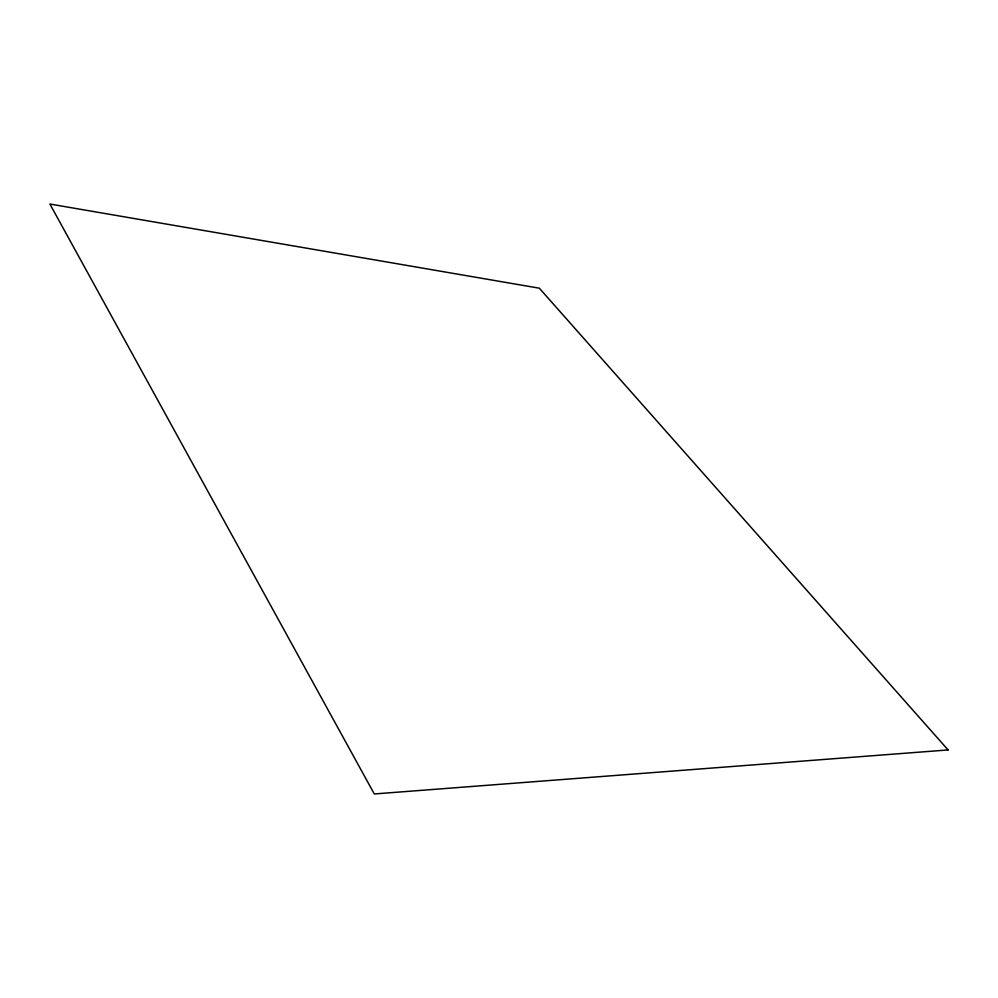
<?xml version="1.0" encoding="UTF-8"?>
<svg xmlns="http://www.w3.org/2000/svg" width="998" height="998" viewBox="0 0 998 998"><rect width="100%" height="100%" fill="white"/><g stroke="black" fill="none" stroke-linecap="round" stroke-linejoin="round"><path stroke-width="1.5" d="M948.1 749.935L374.287 793.959L49.9 204.041L539.332 288.197L948.1 749.935"/></g></svg>
